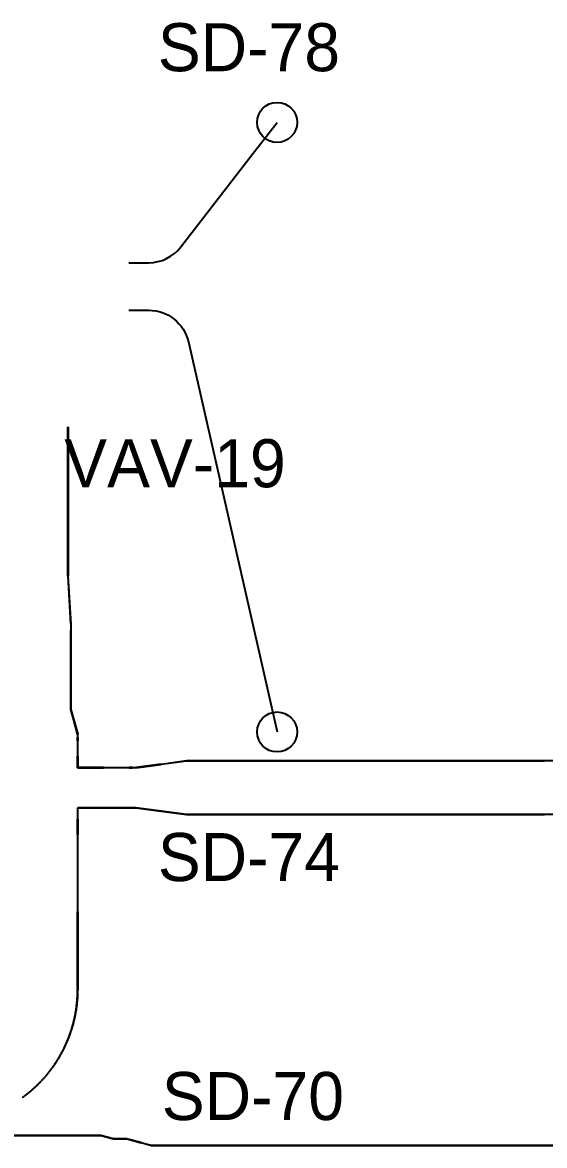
# Model space of a CAD drawing. Header units: metres. Extents: x 0.1 to 41.9, y 0.9 to 39.
# Drawn here: x 32.49 to 36.4, y 22.43 to 30.84 of the extents above; entities that cross this region are included whole.
import ezdxf

# ---------------------------------------------------------------- set-up
doc = ezdxf.new("R2010")
doc.units = ezdxf.units.M
for name, color, linetype in [('BSA_BRANCH_AXIS', 5, 'Continuous'), ('BSA_BRANCH_LABEL', 3, 'Continuous'), ('BSA_MATERIAL_SECTION', 7, 'Continuous'), ('BSA_TERMINAL_CENTRE', 3, 'Continuous'), ('BSA_VAV_LABEL', 7, 'Continuous')]:
    doc.layers.add(name, color=color, linetype=linetype)

msp = doc.modelspace()

# ---------------------------------------------------------------- linework, layer by layer
at = {"layer": 'BSA_BRANCH_AXIS'}
for points in [[(33.286, 29.0408), (33.436, 29.0408, 0.232198), (33.6771, 29.1592), (34.2114, 29.8503), (34.3979, 30.0914)], [(33.286, 28.6852), (33.436, 28.6852, -0.350109), (33.7332, 28.448), (34.3303, 25.8236), (34.3979, 25.5264)]]:
    msp.add_lwpolyline(points, format="xyb", dxfattribs=at)
at = {"layer": 'BSA_MATERIAL_SECTION'}
for p, q in [((32.8311, 26.7421), (32.8311, 27.8089)), ((32.8319, 27.8089), (32.8311, 27.8089)), ((32.8319, 27.8089), (32.8319, 26.7421)), ((32.8319, 26.7421), (32.8311, 26.7421)), ((32.8311, 26.6921), (32.8311, 26.7421)), ((32.8311, 26.7421), (32.8319, 26.7421)), ((32.8311, 26.6921), (32.8533, 26.3365)), ((32.8319, 26.7421), (32.8319, 26.6921)), ((32.8541, 26.3365), (32.8319, 26.6921)), ((32.8533, 26.3365), (32.8533, 26.2865)), ((32.8541, 26.3365), (32.8541, 26.2865)), ((32.8533, 26.2865), (32.8537, 26.2865)), ((32.8533, 26.2865), (32.8533, 26.016)), ((32.8537, 26.2865), (32.8533, 26.2865)), ((32.8541, 26.2865), (32.8537, 26.2865)), ((32.8537, 26.2865), (32.8541, 26.2865)), ((32.8541, 26.016), (32.8541, 26.2865)), ((32.8533, 25.7455), (32.8533, 26.016)), ((32.8541, 26.016), (32.8541, 25.7455)), ((32.8533, 25.7455), (32.8533, 25.7205)), ((32.8537, 25.7455), (32.8533, 25.7455)), ((32.8533, 25.7455), (32.8537, 25.7455)), ((32.8537, 25.7455), (32.8541, 25.7455)), ((32.8541, 25.7455), (32.8537, 25.7455)), ((32.8541, 25.7205), (32.8541, 25.7455)), ((32.8533, 25.6955), (32.8533, 25.7205)), ((32.8533, 25.6955), (32.8747, 25.6155)), ((32.8541, 25.7205), (32.8541, 25.6955)), ((32.8755, 25.6155), (32.8541, 25.6955)), ((32.9033, 25.5089), (32.8747, 25.6155)), ((32.8755, 25.6155), (32.9041, 25.5089)), ((32.9033, 25.5089), (32.9033, 25.4839)), ((32.9041, 25.4839), (32.9041, 25.5089)), ((32.9033, 25.4589), (32.9033, 25.4839)), ((32.9037, 25.4589), (32.9033, 25.4589)), ((32.9033, 25.4589), (32.9033, 25.3446)), ((32.9037, 25.4589), (32.9033, 25.4589)), ((32.9037, 25.4589), (32.9041, 25.4589)), ((32.9037, 25.4589), (32.9041, 25.4589)), ((32.9041, 25.4839), (32.9041, 25.4589)), ((32.9041, 25.3451), (32.9041, 25.4589)), ((32.9033, 25.2589), (32.9033, 25.3446)), ((32.9041, 25.3451), (32.9041, 25.2597)), ((32.9033, 25.2589), (33.0966, 25.2589)), ((33.097, 25.2597), (32.9041, 25.2597)), ((33.2899, 25.2589), (33.0966, 25.2589)), ((33.097, 25.2597), (33.2899, 25.2597)), ((33.2899, 25.2597), (33.2899, 25.2593)), ((33.2899, 25.2593), (33.2899, 25.2597)), ((33.3149, 25.2597), (33.2899, 25.2597)), ((33.2899, 25.2589), (33.2899, 25.2593)), ((33.2899, 25.2593), (33.2899, 25.2589)), ((33.2899, 25.2589), (33.3149, 25.2589)), ((33.3149, 25.2597), (33.3399, 25.2597)), ((33.3399, 25.2589), (33.3149, 25.2589)), ((33.5298, 25.2847), (33.3399, 25.2597)), ((33.3399, 25.2589), (33.5298, 25.2839)), ((33.5298, 25.2847), (33.7197, 25.3097)), ((33.7197, 25.3089), (33.5298, 25.2839)), ((33.7447, 25.3097), (33.7197, 25.3097)), ((33.7197, 25.3089), (33.7447, 25.3089)), ((33.7447, 25.3097), (33.7697, 25.3097)), ((33.7697, 25.3089), (33.7447, 25.3089)), ((33.7697, 25.3097), (33.7697, 25.3093)), ((36.4007, 25.3097), (33.7697, 25.3097)), ((33.7697, 25.3097), (33.7697, 25.3093)), ((33.7697, 25.3089), (33.7697, 25.3093)), ((33.7697, 25.3089), (33.7697, 25.3093)), ((33.7697, 25.3089), (36.4007, 25.3089)), ((39.0316, 25.3089), (36.4007, 25.3089)), ((32.9033, 24.9589), (32.9033, 24.8732)), ((32.9033, 24.9589), (33.0966, 24.9589)), ((32.9041, 24.8727), (32.9041, 24.9581)), ((33.097, 24.9581), (32.9041, 24.9581)), ((33.2899, 24.9589), (33.0966, 24.9589)), ((33.097, 24.9581), (33.2899, 24.9581)), ((33.2899, 24.9585), (33.2899, 24.9589)), ((33.2899, 24.9589), (33.2899, 24.9585)), ((33.2899, 24.9589), (33.3149, 24.9589)), ((33.2899, 24.9585), (33.2899, 24.9581)), ((33.2899, 24.9581), (33.2899, 24.9585)), ((33.3149, 24.9581), (33.2899, 24.9581)), ((33.3399, 24.9589), (33.3149, 24.9589)), ((33.3149, 24.9581), (33.3399, 24.9581)), ((33.3399, 24.9589), (33.5298, 24.9339)), ((33.5298, 24.9331), (33.3399, 24.9581)), ((33.7197, 24.9089), (33.5298, 24.9339)), ((33.5298, 24.9331), (33.7197, 24.9081)), ((33.7197, 24.9089), (33.7447, 24.9089)), ((33.7447, 24.9081), (33.7197, 24.9081)), ((33.7697, 24.9089), (33.7447, 24.9089)), ((33.7447, 24.9081), (33.7697, 24.9081)), ((33.7697, 24.9085), (33.7697, 24.9089)), ((33.7697, 24.9089), (36.4007, 24.9089)), ((33.7697, 24.9085), (33.7697, 24.9089)), ((33.7697, 24.9085), (33.7697, 24.9081)), ((33.7697, 24.9085), (33.7697, 24.9081)), ((36.4007, 24.9081), (33.7697, 24.9081)), ((39.0316, 24.9089), (36.4007, 24.9089)), ((32.9033, 24.7589), (32.9033, 24.8732)), ((32.9041, 24.8727), (32.9041, 24.7589)), ((32.9033, 24.7589), (32.9037, 24.7589)), ((32.9033, 24.7589), (32.9033, 24.1786)), ((32.9037, 24.7589), (32.9033, 24.7589)), ((32.9041, 24.7589), (32.9037, 24.7589)), ((32.9037, 24.7589), (32.9041, 24.7589)), ((32.9041, 24.1786), (32.9041, 24.7589)), ((32.9033, 23.5983), (32.9033, 24.1786)), ((32.9041, 24.1786), (32.9041, 23.5983)), ((32.9023, 23.5542), (32.9022, 23.551)), ((32.9025, 23.5573), (32.9023, 23.5542)), ((32.9025, 23.5573), (32.9026, 23.5605)), ((32.9026, 23.5605), (32.9027, 23.5636)), ((32.9028, 23.5668), (32.9027, 23.5636)), ((32.9029, 23.5699), (32.9028, 23.5668)), ((32.9029, 23.5699), (32.903, 23.5731)), ((32.9031, 23.5762), (32.903, 23.5731)), ((32.903, 23.551), (32.9031, 23.5541)), ((32.9032, 23.5826), (32.9031, 23.5794)), ((32.9031, 23.5762), (32.9031, 23.5794)), ((32.9033, 23.5573), (32.9031, 23.5541)), ((32.9032, 23.5857), (32.9033, 23.5889)), ((32.9032, 23.5826), (32.9032, 23.5857)), ((32.9033, 23.5952), (32.9033, 23.5983)), ((32.9033, 23.5983), (32.9037, 23.5983)), ((32.9033, 23.5983), (32.9037, 23.5983)), ((32.9033, 23.5952), (32.9033, 23.592)), ((32.9033, 23.592), (32.9033, 23.5889)), ((32.9033, 23.5573), (32.9034, 23.5605)), ((32.9035, 23.5636), (32.9034, 23.5605)), ((32.9035, 23.5636), (32.9036, 23.5668)), ((32.9037, 23.5699), (32.9036, 23.5668)), ((32.9041, 23.5983), (32.9037, 23.5983)), ((32.9041, 23.5983), (32.9037, 23.5983)), ((32.9037, 23.5699), (32.9038, 23.5731)), ((32.9039, 23.5762), (32.9038, 23.5731)), ((32.904, 23.5825), (32.9039, 23.5794)), ((32.9039, 23.5762), (32.9039, 23.5794)), ((32.904, 23.5857), (32.9041, 23.5889)), ((32.904, 23.5825), (32.904, 23.5857)), ((32.9041, 23.5952), (32.9041, 23.5983)), ((32.9041, 23.5952), (32.9041, 23.592)), ((32.9041, 23.592), (32.9041, 23.5889)), ((32.8949, 23.4694), (32.8945, 23.4662)), ((32.8949, 23.4694), (32.8954, 23.4725)), ((32.8957, 23.4693), (32.8953, 23.4661)), ((32.8957, 23.4756), (32.8954, 23.4725)), ((32.8957, 23.4756), (32.8961, 23.4787)), ((32.8957, 23.4693), (32.8961, 23.4724)), ((32.8961, 23.4787), (32.8965, 23.4819)), ((32.8965, 23.4755), (32.8961, 23.4724)), ((32.8969, 23.485), (32.8965, 23.4819)), ((32.8965, 23.4755), (32.8969, 23.4787)), ((32.8972, 23.4881), (32.8969, 23.485)), ((32.8973, 23.4818), (32.8969, 23.4787)), ((32.8972, 23.4881), (32.8976, 23.4913)), ((32.8973, 23.4818), (32.8977, 23.4849)), ((32.8979, 23.4944), (32.8976, 23.4913)), ((32.898, 23.4881), (32.8977, 23.4849)), ((32.8979, 23.4944), (32.8982, 23.4976)), ((32.898, 23.4881), (32.8984, 23.4912)), ((32.8985, 23.5007), (32.8982, 23.4976)), ((32.8987, 23.4943), (32.8984, 23.4912)), ((32.8985, 23.5007), (32.8988, 23.5038)), ((32.8987, 23.4943), (32.899, 23.4975)), ((32.8988, 23.5038), (32.8991, 23.507)), ((32.8993, 23.5006), (32.899, 23.4975)), ((32.8994, 23.5101), (32.8991, 23.507)), ((32.8993, 23.5006), (32.8996, 23.5038)), ((32.8997, 23.5133), (32.8994, 23.5101)), ((32.8999, 23.5069), (32.8996, 23.5038)), ((32.8997, 23.5133), (32.8999, 23.5164)), ((32.9002, 23.5195), (32.8999, 23.5164)), ((32.8999, 23.5069), (32.9002, 23.51)), ((32.9002, 23.5195), (32.9004, 23.5227)), ((32.9005, 23.5132), (32.9002, 23.51)), ((32.9007, 23.5258), (32.9004, 23.5227)), ((32.9005, 23.5132), (32.9007, 23.5163)), ((32.9007, 23.5258), (32.9009, 23.529)), ((32.901, 23.5195), (32.9007, 23.5163)), ((32.9009, 23.529), (32.9011, 23.5321)), ((32.901, 23.5195), (32.9012, 23.5226)), ((32.9013, 23.5353), (32.9011, 23.5321)), ((32.9012, 23.5226), (32.9015, 23.5258)), ((32.9015, 23.5384), (32.9013, 23.5353)), ((32.9015, 23.5384), (32.9017, 23.5416)), ((32.9017, 23.5289), (32.9015, 23.5258)), ((32.9019, 23.5447), (32.9017, 23.5416)), ((32.9019, 23.5321), (32.9017, 23.5289)), ((32.9019, 23.5447), (32.902, 23.5479)), ((32.9019, 23.5321), (32.9021, 23.5352)), ((32.902, 23.5479), (32.9022, 23.551)), ((32.9021, 23.5352), (32.9023, 23.5384)), ((32.9025, 23.5415), (32.9023, 23.5384)), ((32.9025, 23.5415), (32.9027, 23.5447)), ((32.9028, 23.5478), (32.9027, 23.5447)), ((32.903, 23.551), (32.9028, 23.5478)), ((32.8804, 23.3855), (32.8797, 23.3824)), ((32.881, 23.3886), (32.8804, 23.3855)), ((32.8805, 23.3822), (32.8812, 23.3853)), ((32.881, 23.3886), (32.8817, 23.3916)), ((32.8812, 23.3853), (32.8818, 23.3884)), ((32.8824, 23.3947), (32.8817, 23.3916)), ((32.8825, 23.3915), (32.8818, 23.3884)), ((32.8824, 23.3947), (32.883, 23.3978)), ((32.8831, 23.3946), (32.8825, 23.3915)), ((32.8836, 23.4009), (32.883, 23.3978)), ((32.8831, 23.3946), (32.8838, 23.3977)), ((32.8836, 23.4009), (32.8842, 23.404)), ((32.8844, 23.4008), (32.8838, 23.3977)), ((32.8842, 23.404), (32.8848, 23.4071)), ((32.8844, 23.4008), (32.885, 23.4039)), ((32.8854, 23.4102), (32.8848, 23.4071)), ((32.8856, 23.4069), (32.885, 23.4039)), ((32.886, 23.4133), (32.8854, 23.4102)), ((32.8856, 23.4069), (32.8862, 23.41)), ((32.886, 23.4133), (32.8866, 23.4164)), ((32.8868, 23.4131), (32.8862, 23.41)), ((32.8866, 23.4164), (32.8872, 23.4195)), ((32.8868, 23.4131), (32.8874, 23.4163)), ((32.8877, 23.4226), (32.8872, 23.4195)), ((32.888, 23.4194), (32.8874, 23.4163)), ((32.8877, 23.4226), (32.8883, 23.4257)), ((32.888, 23.4194), (32.8885, 23.4225)), ((32.8888, 23.4288), (32.8883, 23.4257)), ((32.8891, 23.4256), (32.8885, 23.4225)), ((32.8888, 23.4288), (32.8894, 23.4319)), ((32.8891, 23.4256), (32.8896, 23.4287)), ((32.8899, 23.435), (32.8894, 23.4319)), ((32.8896, 23.4287), (32.8901, 23.4318)), ((32.8904, 23.4382), (32.8899, 23.435)), ((32.8907, 23.4349), (32.8901, 23.4318)), ((32.8904, 23.4382), (32.8909, 23.4413)), ((32.8912, 23.438), (32.8907, 23.4349)), ((32.8914, 23.4444), (32.8909, 23.4413)), ((32.8912, 23.438), (32.8917, 23.4411)), ((32.8914, 23.4444), (32.8919, 23.4475)), ((32.8922, 23.4443), (32.8917, 23.4411)), ((32.8923, 23.4506), (32.8919, 23.4475)), ((32.8922, 23.4443), (32.8927, 23.4474)), ((32.8923, 23.4506), (32.8928, 23.4537)), ((32.8931, 23.4505), (32.8927, 23.4474)), ((32.8928, 23.4537), (32.8932, 23.4569)), ((32.8931, 23.4505), (32.8936, 23.4536)), ((32.8937, 23.46), (32.8932, 23.4569)), ((32.894, 23.4567), (32.8936, 23.4536)), ((32.8941, 23.4631), (32.8937, 23.46)), ((32.894, 23.4567), (32.8945, 23.4599)), ((32.8941, 23.4631), (32.8945, 23.4662)), ((32.8945, 23.4599), (32.8949, 23.463)), ((32.8953, 23.4661), (32.8949, 23.463)), ((32.8569, 23.2971), (32.8578, 23.3001)), ((32.8576, 23.2969), (32.8586, 23.2999)), ((32.8587, 23.3031), (32.8578, 23.3001)), ((32.8595, 23.3029), (32.8586, 23.2999)), ((32.8587, 23.3031), (32.8597, 23.3062)), ((32.8595, 23.3029), (32.8604, 23.3059)), ((32.8597, 23.3062), (32.8606, 23.3092)), ((32.8613, 23.3089), (32.8604, 23.3059)), ((32.8615, 23.3122), (32.8606, 23.3092)), ((32.8613, 23.3089), (32.8623, 23.312)), ((32.8624, 23.3152), (32.8615, 23.3122)), ((32.8632, 23.315), (32.8623, 23.312)), ((32.8624, 23.3152), (32.8633, 23.3182)), ((32.8632, 23.315), (32.864, 23.318)), ((32.8642, 23.3213), (32.8633, 23.3182)), ((32.8649, 23.3211), (32.864, 23.318)), ((32.8642, 23.3213), (32.865, 23.3243)), ((32.8649, 23.3211), (32.8658, 23.3241)), ((32.865, 23.3243), (32.8659, 23.3273)), ((32.8666, 23.3271), (32.8658, 23.3241)), ((32.8667, 23.3304), (32.8659, 23.3273)), ((32.8666, 23.3271), (32.8675, 23.3302)), ((32.8667, 23.3304), (32.8676, 23.3334)), ((32.8683, 23.3332), (32.8675, 23.3302)), ((32.8684, 23.3365), (32.8676, 23.3334)), ((32.8683, 23.3332), (32.8692, 23.3362)), ((32.8684, 23.3365), (32.8692, 23.3395)), ((32.87, 23.3426), (32.8692, 23.3395)), ((32.87, 23.3393), (32.8692, 23.3362)), ((32.8708, 23.3456), (32.87, 23.3426)), ((32.87, 23.3393), (32.8708, 23.3423)), ((32.8708, 23.3456), (32.8716, 23.3487)), ((32.8716, 23.3454), (32.8708, 23.3423)), ((32.8724, 23.3517), (32.8716, 23.3487)), ((32.8716, 23.3454), (32.8724, 23.3485)), ((32.8724, 23.3517), (32.8732, 23.3548)), ((32.8732, 23.3515), (32.8724, 23.3485)), ((32.8732, 23.3548), (32.8739, 23.3578)), ((32.8732, 23.3515), (32.874, 23.3546)), ((32.8747, 23.3609), (32.8739, 23.3578)), ((32.874, 23.3546), (32.8747, 23.3576)), ((32.8754, 23.364), (32.8747, 23.3609)), ((32.8755, 23.3607), (32.8747, 23.3576)), ((32.8754, 23.364), (32.8762, 23.367)), ((32.8762, 23.3638), (32.8755, 23.3607)), ((32.8769, 23.3701), (32.8762, 23.367)), ((32.8762, 23.3638), (32.877, 23.3668)), ((32.8769, 23.3701), (32.8776, 23.3732)), ((32.8777, 23.3699), (32.877, 23.3668)), ((32.8776, 23.3732), (32.8783, 23.3762)), ((32.8777, 23.3699), (32.8784, 23.373)), ((32.879, 23.3793), (32.8783, 23.3762)), ((32.8791, 23.3761), (32.8784, 23.373)), ((32.879, 23.3793), (32.8797, 23.3824)), ((32.8791, 23.3761), (32.8798, 23.3791)), ((32.8805, 23.3822), (32.8798, 23.3791)), ((32.8278, 23.2171), (32.8266, 23.2142)), ((32.8285, 23.2168), (32.8273, 23.2139)), ((32.829, 23.22), (32.8278, 23.2171)), ((32.8285, 23.2168), (32.8297, 23.2197)), ((32.829, 23.22), (32.8302, 23.2229)), ((32.8309, 23.2226), (32.8297, 23.2197)), ((32.8302, 23.2229), (32.8313, 23.2259)), ((32.8321, 23.2256), (32.8309, 23.2226)), ((32.8325, 23.2288), (32.8313, 23.2259)), ((32.8321, 23.2256), (32.8333, 23.2285)), ((32.8337, 23.2317), (32.8325, 23.2288)), ((32.8333, 23.2285), (32.8344, 23.2314)), ((32.8337, 23.2317), (32.8348, 23.2347)), ((32.8356, 23.2344), (32.8344, 23.2314)), ((32.8348, 23.2347), (32.836, 23.2376)), ((32.8367, 23.2373), (32.8356, 23.2344)), ((32.8371, 23.2405), (32.836, 23.2376)), ((32.8367, 23.2373), (32.8379, 23.2403)), ((32.8371, 23.2405), (32.8382, 23.2435)), ((32.839, 23.2432), (32.8379, 23.2403)), ((32.8393, 23.2464), (32.8382, 23.2435)), ((32.839, 23.2432), (32.8401, 23.2462)), ((32.8393, 23.2464), (32.8404, 23.2494)), ((32.8412, 23.2491), (32.8401, 23.2462)), ((32.8415, 23.2524), (32.8404, 23.2494)), ((32.8412, 23.2491), (32.8423, 23.2521)), ((32.8426, 23.2553), (32.8415, 23.2524)), ((32.8434, 23.255), (32.8423, 23.2521)), ((32.8426, 23.2553), (32.8437, 23.2583)), ((32.8434, 23.255), (32.8445, 23.258)), ((32.8437, 23.2583), (32.8448, 23.2612)), ((32.8455, 23.261), (32.8445, 23.258)), ((32.8458, 23.2642), (32.8448, 23.2612)), ((32.8455, 23.261), (32.8466, 23.264)), ((32.8458, 23.2642), (32.8469, 23.2672)), ((32.8476, 23.2669), (32.8466, 23.264)), ((32.8479, 23.2702), (32.8469, 23.2672)), ((32.8476, 23.2669), (32.8487, 23.2699)), ((32.8479, 23.2702), (32.849, 23.2732)), ((32.8497, 23.2729), (32.8487, 23.2699)), ((32.85, 23.2761), (32.849, 23.2732)), ((32.8497, 23.2729), (32.8507, 23.2759)), ((32.851, 23.2791), (32.85, 23.2761)), ((32.8517, 23.2789), (32.8507, 23.2759)), ((32.851, 23.2791), (32.852, 23.2821)), ((32.8517, 23.2789), (32.8527, 23.2819)), ((32.852, 23.2821), (32.853, 23.2851)), ((32.8537, 23.2849), (32.8527, 23.2819)), ((32.854, 23.2881), (32.853, 23.2851)), ((32.8537, 23.2849), (32.8547, 23.2879)), ((32.854, 23.2881), (32.8549, 23.2911)), ((32.8547, 23.2879), (32.8557, 23.2909)), ((32.8559, 23.2941), (32.8549, 23.2911)), ((32.8567, 23.2939), (32.8557, 23.2909)), ((32.8569, 23.2971), (32.8559, 23.2941)), ((32.8576, 23.2969), (32.8567, 23.2939)), ((32.7876, 23.1315), (32.7861, 23.1287)), ((32.7869, 23.1283), (32.7883, 23.1311)), ((32.7876, 23.1315), (32.7891, 23.1342)), ((32.7898, 23.1339), (32.7883, 23.1311)), ((32.7906, 23.137), (32.7891, 23.1342)), ((32.7898, 23.1339), (32.7913, 23.1367)), ((32.7906, 23.137), (32.792, 23.1398)), ((32.7927, 23.1395), (32.7913, 23.1367)), ((32.7934, 23.1426), (32.792, 23.1398)), ((32.7927, 23.1395), (32.7942, 23.1423)), ((32.7934, 23.1426), (32.7949, 23.1455)), ((32.7956, 23.1451), (32.7942, 23.1423)), ((32.7963, 23.1483), (32.7949, 23.1455)), ((32.7956, 23.1451), (32.797, 23.1479)), ((32.7963, 23.1483), (32.7977, 23.1511)), ((32.797, 23.1479), (32.7984, 23.1507)), ((32.7991, 23.1539), (32.7977, 23.1511)), ((32.7998, 23.1536), (32.7984, 23.1507)), ((32.7991, 23.1539), (32.8005, 23.1567)), ((32.8012, 23.1564), (32.7998, 23.1536)), ((32.8019, 23.1596), (32.8005, 23.1567)), ((32.8012, 23.1564), (32.8026, 23.1592)), ((32.8033, 23.1624), (32.8019, 23.1596)), ((32.8026, 23.1592), (32.804, 23.1621)), ((32.8033, 23.1624), (32.8047, 23.1653)), ((32.8054, 23.1649), (32.804, 23.1621)), ((32.8047, 23.1653), (32.806, 23.1681)), ((32.8067, 23.1678), (32.8054, 23.1649)), ((32.8074, 23.1709), (32.806, 23.1681)), ((32.8067, 23.1678), (32.8081, 23.1706)), ((32.8074, 23.1709), (32.8087, 23.1738)), ((32.8094, 23.1735), (32.8081, 23.1706)), ((32.8101, 23.1767), (32.8087, 23.1738)), ((32.8094, 23.1735), (32.8108, 23.1763)), ((32.8101, 23.1767), (32.8114, 23.1795)), ((32.8121, 23.1792), (32.8108, 23.1763)), ((32.8127, 23.1824), (32.8114, 23.1795)), ((32.8121, 23.1792), (32.8134, 23.1821)), ((32.814, 23.1853), (32.8127, 23.1824)), ((32.8147, 23.1849), (32.8134, 23.1821)), ((32.814, 23.1853), (32.8153, 23.1881)), ((32.8147, 23.1849), (32.816, 23.1878)), ((32.8153, 23.1881), (32.8166, 23.191)), ((32.8173, 23.1907), (32.816, 23.1878)), ((32.8179, 23.1939), (32.8166, 23.191)), ((32.8173, 23.1907), (32.8186, 23.1936)), ((32.8191, 23.1968), (32.8179, 23.1939)), ((32.8186, 23.1936), (32.8199, 23.1965)), ((32.8191, 23.1968), (32.8204, 23.1997)), ((32.8211, 23.1994), (32.8199, 23.1965)), ((32.8217, 23.2026), (32.8204, 23.1997)), ((32.8224, 23.2022), (32.8211, 23.1994)), ((32.8217, 23.2026), (32.8229, 23.2055)), ((32.8224, 23.2022), (32.8236, 23.2051)), ((32.8241, 23.2084), (32.8229, 23.2055)), ((32.8249, 23.2081), (32.8236, 23.2051)), ((32.8241, 23.2084), (32.8254, 23.2113)), ((32.8249, 23.2081), (32.8261, 23.211)), ((32.8254, 23.2113), (32.8266, 23.2142)), ((32.8261, 23.211), (32.8273, 23.2139)), ((32.7361, 23.0447), (32.7378, 23.0474)), ((32.7367, 23.0443), (32.7385, 23.0469)), ((32.7396, 23.05), (32.7378, 23.0474)), ((32.7402, 23.0495), (32.7385, 23.0469)), ((32.7413, 23.0526), (32.7396, 23.05)), ((32.7419, 23.0522), (32.7402, 23.0495)), ((32.7413, 23.0526), (32.743, 23.0553)), ((32.7419, 23.0522), (32.7437, 23.0548)), ((32.743, 23.0553), (32.7447, 23.0579)), ((32.7454, 23.0575), (32.7437, 23.0548)), ((32.7464, 23.0606), (32.7447, 23.0579)), ((32.7454, 23.0575), (32.7471, 23.0601)), ((32.7481, 23.0632), (32.7464, 23.0606)), ((32.7488, 23.0628), (32.7471, 23.0601)), ((32.7481, 23.0632), (32.7498, 23.0659)), ((32.7488, 23.0628), (32.7505, 23.0655)), ((32.7498, 23.0659), (32.7515, 23.0686)), ((32.7521, 23.0682), (32.7505, 23.0655)), ((32.7531, 23.0713), (32.7515, 23.0686)), ((32.7521, 23.0682), (32.7538, 23.0708)), ((32.7548, 23.0739), (32.7531, 23.0713)), ((32.7538, 23.0708), (32.7555, 23.0735)), ((32.7548, 23.0739), (32.7564, 23.0766)), ((32.7571, 23.0762), (32.7555, 23.0735)), ((32.7564, 23.0766), (32.7581, 23.0793)), ((32.7588, 23.0789), (32.7571, 23.0762)), ((32.7597, 23.082), (32.7581, 23.0793)), ((32.7588, 23.0789), (32.7604, 23.0816)), ((32.7597, 23.082), (32.7613, 23.0847)), ((32.762, 23.0843), (32.7604, 23.0816)), ((32.7629, 23.0874), (32.7613, 23.0847)), ((32.762, 23.0843), (32.7636, 23.087)), ((32.7629, 23.0874), (32.7646, 23.0902)), ((32.7652, 23.0897), (32.7636, 23.087)), ((32.7662, 23.0929), (32.7646, 23.0902)), ((32.7652, 23.0897), (32.7668, 23.0925)), ((32.7662, 23.0929), (32.7677, 23.0956)), ((32.7668, 23.0925), (32.7684, 23.0952)), ((32.7693, 23.0983), (32.7677, 23.0956)), ((32.77, 23.0979), (32.7684, 23.0952)), ((32.7693, 23.0983), (32.7709, 23.1011)), ((32.7716, 23.1007), (32.77, 23.0979)), ((32.7725, 23.1038), (32.7709, 23.1011)), ((32.7716, 23.1007), (32.7732, 23.1034)), ((32.7725, 23.1038), (32.774, 23.1065)), ((32.7747, 23.1061), (32.7732, 23.1034)), ((32.7756, 23.1093), (32.774, 23.1065)), ((32.7747, 23.1061), (32.7763, 23.1089)), ((32.7756, 23.1093), (32.7771, 23.112)), ((32.7778, 23.1117), (32.7763, 23.1089)), ((32.7786, 23.1148), (32.7771, 23.112)), ((32.7778, 23.1117), (32.7793, 23.1144)), ((32.7786, 23.1148), (32.7801, 23.1176)), ((32.7809, 23.1172), (32.7793, 23.1144)), ((32.7817, 23.1203), (32.7801, 23.1176)), ((32.7809, 23.1172), (32.7824, 23.1199)), ((32.7817, 23.1203), (32.7832, 23.1231)), ((32.7824, 23.1199), (32.7839, 23.1227)), ((32.7847, 23.1259), (32.7832, 23.1231)), ((32.7854, 23.1255), (32.7839, 23.1227)), ((32.7847, 23.1259), (32.7861, 23.1287)), ((32.7869, 23.1283), (32.7854, 23.1255)), ((32.6741, 22.9612), (32.6761, 22.9636)), ((32.6767, 22.9631), (32.6747, 22.9607)), ((32.6781, 22.9661), (32.6761, 22.9636)), ((32.6787, 22.9656), (32.6767, 22.9631)), ((32.6781, 22.9661), (32.68, 22.9685)), ((32.6787, 22.9656), (32.6807, 22.968)), ((32.68, 22.9685), (32.682, 22.971)), ((32.6827, 22.9705), (32.6807, 22.968)), ((32.684, 22.9734), (32.682, 22.971)), ((32.6827, 22.9705), (32.6846, 22.9729)), ((32.684, 22.9734), (32.686, 22.9759)), ((32.6846, 22.9729), (32.6866, 22.9754)), ((32.6879, 22.9784), (32.686, 22.9759)), ((32.6886, 22.9779), (32.6866, 22.9754)), ((32.6899, 22.9808), (32.6879, 22.9784)), ((32.6905, 22.9803), (32.6886, 22.9779)), ((32.6899, 22.9808), (32.6918, 22.9833)), ((32.6905, 22.9803), (32.6925, 22.9828)), ((32.6938, 22.9858), (32.6918, 22.9833)), ((32.6944, 22.9853), (32.6925, 22.9828)), ((32.6938, 22.9858), (32.6957, 22.9883)), ((32.6944, 22.9853), (32.6963, 22.9878)), ((32.6957, 22.9883), (32.6976, 22.9908)), ((32.6982, 22.9903), (32.6963, 22.9878)), ((32.6995, 22.9933), (32.6976, 22.9908)), ((32.6982, 22.9903), (32.7002, 22.9928)), ((32.7014, 22.9958), (32.6995, 22.9933)), ((32.7002, 22.9928), (32.7021, 22.9954)), ((32.7014, 22.9958), (32.7033, 22.9984)), ((32.704, 22.9979), (32.7021, 22.9954)), ((32.7052, 23.0009), (32.7033, 22.9984)), ((32.7059, 23.0004), (32.704, 22.9979)), ((32.7052, 23.0009), (32.7071, 23.0034)), ((32.7059, 23.0004), (32.7077, 23.0029)), ((32.7071, 23.0034), (32.709, 23.006)), ((32.7096, 23.0055), (32.7077, 23.0029)), ((32.7108, 23.0085), (32.709, 23.006)), ((32.7096, 23.0055), (32.7115, 23.008)), ((32.7108, 23.0085), (32.7127, 23.0111)), ((32.7115, 23.008), (32.7133, 23.0106)), ((32.7145, 23.0136), (32.7127, 23.0111)), ((32.7152, 23.0131), (32.7133, 23.0106)), ((32.7164, 23.0162), (32.7145, 23.0136)), ((32.7152, 23.0131), (32.717, 23.0157)), ((32.7164, 23.0162), (32.7182, 23.0187)), ((32.7189, 23.0183), (32.717, 23.0157)), ((32.7182, 23.0187), (32.72, 23.0213)), ((32.7207, 23.0208), (32.7189, 23.0183)), ((32.7218, 23.0239), (32.72, 23.0213)), ((32.7207, 23.0208), (32.7225, 23.0234)), ((32.7218, 23.0239), (32.7237, 23.0265)), ((32.7243, 23.026), (32.7225, 23.0234)), ((32.7255, 23.0291), (32.7237, 23.0265)), ((32.7243, 23.026), (32.7261, 23.0286)), ((32.7255, 23.0291), (32.7272, 23.0317)), ((32.7279, 23.0312), (32.7261, 23.0286)), ((32.729, 23.0343), (32.7272, 23.0317)), ((32.7279, 23.0312), (32.7297, 23.0338)), ((32.7308, 23.0369), (32.729, 23.0343)), ((32.7315, 23.0364), (32.7297, 23.0338)), ((32.7308, 23.0369), (32.7326, 23.0395)), ((32.7315, 23.0364), (32.7332, 23.039)), ((32.7326, 23.0395), (32.7343, 23.0421)), ((32.735, 23.0417), (32.7332, 23.039)), ((32.7361, 23.0447), (32.7343, 23.0421)), ((32.735, 23.0417), (32.7367, 23.0443)), ((32.5992, 22.8802), (32.5969, 22.878)), ((32.5975, 22.8774), (32.5997, 22.8796)), ((32.5992, 22.8802), (32.6014, 22.8824)), ((32.5997, 22.8796), (32.602, 22.8818)), ((32.6037, 22.8846), (32.6014, 22.8824)), ((32.6042, 22.884), (32.602, 22.8818)), ((32.6059, 22.8868), (32.6037, 22.8846)), ((32.6042, 22.884), (32.6065, 22.8862)), ((32.6059, 22.8868), (32.6082, 22.889)), ((32.6087, 22.8884), (32.6065, 22.8862)), ((32.6082, 22.889), (32.6104, 22.8912)), ((32.611, 22.8907), (32.6087, 22.8884)), ((32.6126, 22.8934), (32.6104, 22.8912)), ((32.611, 22.8907), (32.6132, 22.8929)), ((32.6126, 22.8934), (32.6149, 22.8957)), ((32.6154, 22.8951), (32.6132, 22.8929)), ((32.6171, 22.8979), (32.6149, 22.8957)), ((32.6154, 22.8951), (32.6176, 22.8974)), ((32.6193, 22.9002), (32.6171, 22.8979)), ((32.6176, 22.8974), (32.6198, 22.8996)), ((32.6193, 22.9002), (32.6215, 22.9025)), ((32.622, 22.9019), (32.6198, 22.8996)), ((32.6237, 22.9047), (32.6215, 22.9025)), ((32.6242, 22.9042), (32.622, 22.9019)), ((32.6237, 22.9047), (32.6258, 22.907)), ((32.6242, 22.9042), (32.6264, 22.9064)), ((32.6258, 22.907), (32.628, 22.9093)), ((32.6286, 22.9087), (32.6264, 22.9064)), ((32.6302, 22.9116), (32.628, 22.9093)), ((32.6286, 22.9087), (32.6308, 22.911)), ((32.6302, 22.9116), (32.6324, 22.9139)), ((32.6308, 22.911), (32.6329, 22.9133)), ((32.6345, 22.9162), (32.6324, 22.9139)), ((32.6351, 22.9156), (32.6329, 22.9133)), ((32.6367, 22.9185), (32.6345, 22.9162)), ((32.6351, 22.9156), (32.6372, 22.9179)), ((32.6367, 22.9185), (32.6388, 22.9208)), ((32.6394, 22.9203), (32.6372, 22.9179)), ((32.6388, 22.9208), (32.6409, 22.9231)), ((32.6415, 22.9226), (32.6394, 22.9203)), ((32.6431, 22.9254), (32.6409, 22.9231)), ((32.6415, 22.9226), (32.6437, 22.9249)), ((32.6431, 22.9254), (32.6452, 22.9278)), ((32.6437, 22.9249), (32.6458, 22.9273)), ((32.6473, 22.9301), (32.6452, 22.9278)), ((32.6479, 22.9296), (32.6458, 22.9273)), ((32.6494, 22.9325), (32.6473, 22.9301)), ((32.65, 22.932), (32.6479, 22.9296)), ((32.6494, 22.9325), (32.6515, 22.9348)), ((32.65, 22.932), (32.6521, 22.9343)), ((32.6515, 22.9348), (32.6536, 22.9372)), ((32.6542, 22.9367), (32.6521, 22.9343)), ((32.6557, 22.9396), (32.6536, 22.9372)), ((32.6542, 22.9367), (32.6563, 22.939)), ((32.6557, 22.9396), (32.6577, 22.9419)), ((32.6563, 22.939), (32.6583, 22.9414)), ((32.6598, 22.9443), (32.6577, 22.9419)), ((32.6604, 22.9438), (32.6583, 22.9414)), ((32.6598, 22.9443), (32.6619, 22.9467)), ((32.6625, 22.9462), (32.6604, 22.9438)), ((32.6639, 22.9491), (32.6619, 22.9467)), ((32.6625, 22.9462), (32.6645, 22.9486)), ((32.666, 22.9515), (32.6639, 22.9491)), ((32.6666, 22.951), (32.6645, 22.9486)), ((32.666, 22.9515), (32.668, 22.9539)), ((32.6666, 22.951), (32.6686, 22.9534)), ((32.668, 22.9539), (32.67, 22.9563)), ((32.6706, 22.9558), (32.6686, 22.9534)), ((32.672, 22.9588), (32.67, 22.9563)), ((32.6706, 22.9558), (32.6727, 22.9583)), ((32.6741, 22.9612), (32.672, 22.9588)), ((32.6727, 22.9583), (32.6747, 22.9607)), ((32.4957, 22.7927), (32.4982, 22.7945)), ((32.4982, 22.7945), (32.5007, 22.7964)), ((32.5012, 22.7958), (32.4987, 22.7939)), ((32.5033, 22.7983), (32.5007, 22.7964)), ((32.5012, 22.7958), (32.5037, 22.7977)), ((32.5033, 22.7983), (32.5058, 22.8002)), ((32.5037, 22.7977), (32.5063, 22.7996)), ((32.5083, 22.8021), (32.5058, 22.8002)), ((32.5088, 22.8015), (32.5063, 22.7996)), ((32.5083, 22.8021), (32.5108, 22.804)), ((32.5113, 22.8034), (32.5088, 22.8015)), ((32.5133, 22.8059), (32.5108, 22.804)), ((32.5113, 22.8034), (32.5138, 22.8053)), ((32.5158, 22.8079), (32.5133, 22.8059)), ((32.5163, 22.8072), (32.5138, 22.8053)), ((32.5158, 22.8079), (32.5183, 22.8098)), ((32.5163, 22.8072), (32.5188, 22.8092)), ((32.5183, 22.8098), (32.5208, 22.8117)), ((32.5213, 22.8111), (32.5188, 22.8092)), ((32.5233, 22.8137), (32.5208, 22.8117)), ((32.5213, 22.8111), (32.5238, 22.8131)), ((32.5233, 22.8137), (32.5257, 22.8157)), ((32.5262, 22.815), (32.5238, 22.8131)), ((32.5282, 22.8176), (32.5257, 22.8157)), ((32.5262, 22.815), (32.5287, 22.817)), ((32.5282, 22.8176), (32.5307, 22.8196)), ((32.5312, 22.819), (32.5287, 22.817)), ((32.5331, 22.8216), (32.5307, 22.8196)), ((32.5312, 22.819), (32.5336, 22.821)), ((32.5331, 22.8216), (32.5356, 22.8236)), ((32.5361, 22.8229), (32.5336, 22.821)), ((32.538, 22.8256), (32.5356, 22.8236)), ((32.5361, 22.8229), (32.5385, 22.8249)), ((32.538, 22.8256), (32.5404, 22.8276)), ((32.5409, 22.827), (32.5385, 22.8249)), ((32.5429, 22.8296), (32.5404, 22.8276)), ((32.5409, 22.827), (32.5434, 22.829)), ((32.5429, 22.8296), (32.5453, 22.8316)), ((32.5458, 22.831), (32.5434, 22.829)), ((32.5477, 22.8336), (32.5453, 22.8316)), ((32.5458, 22.831), (32.5482, 22.833)), ((32.5477, 22.8336), (32.5501, 22.8357)), ((32.5506, 22.8351), (32.5482, 22.833)), ((32.5525, 22.8377), (32.5501, 22.8357)), ((32.5506, 22.8351), (32.553, 22.8371)), ((32.5525, 22.8377), (32.5549, 22.8398)), ((32.553, 22.8371), (32.5554, 22.8392)), ((32.5573, 22.8418), (32.5549, 22.8398)), ((32.5578, 22.8412), (32.5554, 22.8392)), ((32.5573, 22.8418), (32.5597, 22.8439)), ((32.5602, 22.8433), (32.5578, 22.8412)), ((32.5621, 22.846), (32.5597, 22.8439)), ((32.5602, 22.8433), (32.5626, 22.8454)), ((32.5644, 22.848), (32.5621, 22.846)), ((32.5649, 22.8474), (32.5626, 22.8454)), ((32.5644, 22.848), (32.5668, 22.8501)), ((32.5649, 22.8474), (32.5673, 22.8495)), ((32.5691, 22.8522), (32.5668, 22.8501)), ((32.5697, 22.8516), (32.5673, 22.8495)), ((32.5691, 22.8522), (32.5715, 22.8543)), ((32.5697, 22.8516), (32.572, 22.8537)), ((32.5715, 22.8543), (32.5738, 22.8564)), ((32.572, 22.8537), (32.5744, 22.8559)), ((32.5762, 22.8586), (32.5738, 22.8564)), ((32.5767, 22.858), (32.5744, 22.8559)), ((32.5785, 22.8607), (32.5762, 22.8586)), ((32.579, 22.8601), (32.5767, 22.858)), ((32.5785, 22.8607), (32.5808, 22.8628)), ((32.579, 22.8601), (32.5814, 22.8622)), ((32.5808, 22.8628), (32.5831, 22.865)), ((32.5814, 22.8622), (32.5837, 22.8644)), ((32.5855, 22.8671), (32.5831, 22.865)), ((32.586, 22.8665), (32.5837, 22.8644)), ((32.5855, 22.8671), (32.5878, 22.8693)), ((32.5883, 22.8687), (32.586, 22.8665)), ((32.5901, 22.8714), (32.5878, 22.8693)), ((32.5883, 22.8687), (32.5906, 22.8708)), ((32.5923, 22.8736), (32.5901, 22.8714)), ((32.5929, 22.873), (32.5906, 22.8708)), ((32.5923, 22.8736), (32.5946, 22.8758)), ((32.5929, 22.873), (32.5952, 22.8752)), ((32.5946, 22.8758), (32.5969, 22.878)), ((32.5975, 22.8774), (32.5952, 22.8752)), ((32.491, 22.7883), (32.4885, 22.7864)), ((32.4906, 22.7889), (32.4931, 22.7908)), ((32.491, 22.7883), (32.4936, 22.7901)), ((32.4957, 22.7927), (32.4931, 22.7908)), ((32.4961, 22.792), (32.4936, 22.7901)), ((32.4961, 22.792), (32.4987, 22.7939)), ((32.6533, 22.5047), (32.2783, 22.5047)), ((32.2783, 22.5039), (32.6533, 22.5039)), ((32.6533, 22.5047), (33.0283, 22.5047)), ((33.0283, 22.5039), (32.6533, 22.5039)), ((33.0283, 22.5043), (33.0283, 22.5047)), ((33.0283, 22.5043), (33.0283, 22.5047)), ((33.0533, 22.5047), (33.0283, 22.5047)), ((33.0283, 22.5043), (33.0283, 22.5039)), ((33.0283, 22.5043), (33.0283, 22.5039)), ((33.0283, 22.5039), (33.0533, 22.5039)), ((33.0533, 22.5047), (33.0783, 22.5047)), ((33.0783, 22.5039), (33.0533, 22.5039)), ((33.125, 22.4922), (33.0783, 22.5047)), ((33.0783, 22.5039), (33.125, 22.4914)), ((33.125, 22.4922), (33.1716, 22.4797)), ((33.1716, 22.4789), (33.125, 22.4914)), ((33.1966, 22.4797), (33.1716, 22.4797)), ((33.1716, 22.4789), (33.1966, 22.4789)), ((33.1966, 22.4797), (33.2216, 22.4797)), ((33.2216, 22.4789), (33.1966, 22.4789)), ((33.2216, 22.4793), (33.2216, 22.4797)), ((33.2216, 22.4793), (33.2216, 22.4797)), ((33.2466, 22.4797), (33.2216, 22.4797)), ((33.2216, 22.4793), (33.2216, 22.4789)), ((33.2216, 22.4793), (33.2216, 22.4789)), ((33.2216, 22.4789), (33.2466, 22.4789)), ((33.2466, 22.4797), (33.2716, 22.4797)), ((33.2716, 22.4789), (33.2466, 22.4789)), ((33.3804, 22.4506), (33.2716, 22.4797)), ((33.2716, 22.4789), (33.3805, 22.4497)), ((33.3804, 22.4506), (33.4582, 22.4297)), ((33.4582, 22.4289), (33.3805, 22.4497)), ((33.4832, 22.4297), (33.4582, 22.4297)), ((33.4582, 22.4289), (33.4832, 22.4289)), ((33.4832, 22.4297), (33.5082, 22.4297)), ((33.5082, 22.4289), (33.4832, 22.4289)), ((33.5082, 22.4293), (33.5082, 22.4297)), ((36.2699, 22.4297), (33.5082, 22.4297)), ((33.5082, 22.4297), (33.5082, 22.4293)), ((33.5082, 22.4293), (33.5082, 22.4289)), ((33.5082, 22.4289), (33.5082, 22.4293)), ((33.5082, 22.4289), (36.2699, 22.4289)), ((36.2699, 22.4297), (39.0316, 22.4297)), ((39.0316, 22.4289), (36.2699, 22.4289))]:
    msp.add_line(p, q, dxfattribs=at)
at = {"layer": 'BSA_TERMINAL_CENTRE'}
for centre in [(34.3979, 30.0914), (34.3979, 25.5264)]:
    msp.add_circle(centre, 0.15, dxfattribs=at)

# ---------------------------------------------------------------- texts
at = {"layer": 'BSA_BRANCH_LABEL'}
for s, p in [('SD-78', (33.5045, 30.4748)), ('SD-74', (33.5045, 24.4098)), ('SD-70', (33.5342, 22.6198))]:
    msp.add_text(s, height=0.36, dxfattribs=at).set_placement(p)
at = {"layer": 'BSA_VAV_LABEL'}
msp.add_text('VAV-19', height=0.36, dxfattribs=at).set_placement((32.8033, 27.3589))

doc.saveas('drawing.dxf')
